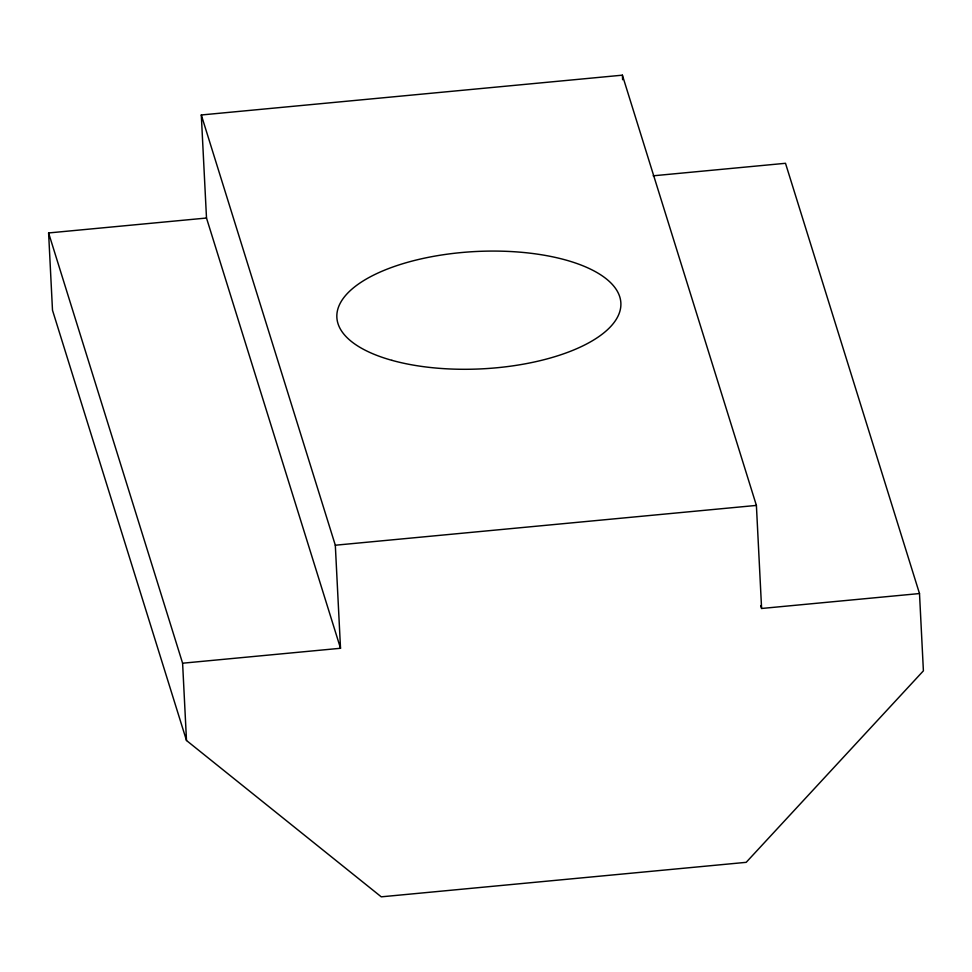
<?xml version="1.0" encoding="UTF-8"?>
<svg xmlns="http://www.w3.org/2000/svg" width="972" height="972" viewBox="0 0 972 972"><rect width="100%" height="100%" fill="white"/><g stroke="black" fill="none" stroke-linecap="round" stroke-linejoin="round"><path stroke-width="1.46" d="M206.501 218.032L201.301 114.975L622.384 75.172L756.398 505.416L761.598 608.472L919.5 593.552L923.4 670.838L746.192 862.334L381.255 896.828L186.503 740.506L52.5 310.25L48.6 232.952L206.501 218.032L340.516 648.275L182.602 663.208L48.6 232.952M653.148 175.81L785.498 163.296L919.5 593.552M201.301 114.975L335.316 545.219L756.398 505.416M760.687 605.58L761.598 608.472M622.384 75.172L622.615 79.716M335.316 545.219L340.516 648.275M182.602 663.208L186.503 740.506M391.91 360.333A142.179 58.745 -2.9 0 0 619.589 312.231A142.179 58.745 -2.9 0 0 425.056 258.017A142.179 58.745 -2.9 0 0 391.91 360.333"/></g></svg>
